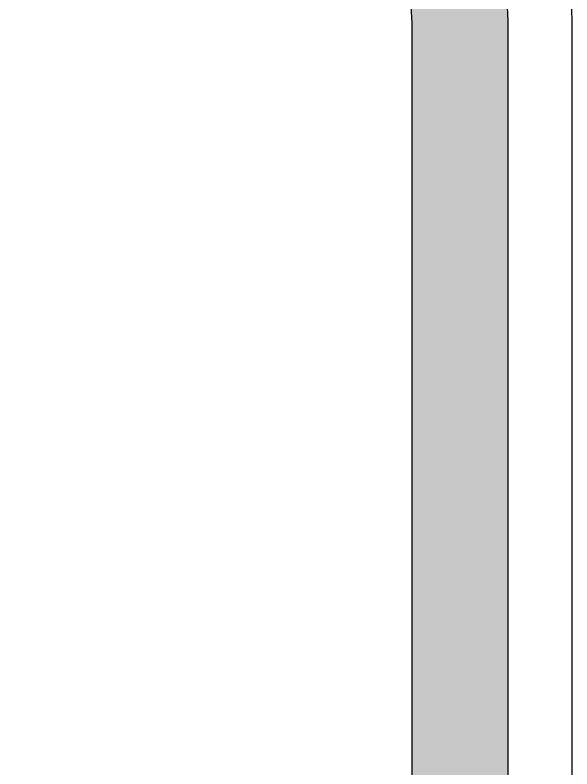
# Model space of a CAD drawing. Extents: x 133 to 273, y 157 to 243.
# Drawn here: x 263.87 to 272.57, y 221.25 to 233.03 of the extents above; entities that cross this region are included whole.
import ezdxf

# ---------------------------------------------------------------- set-up
doc = ezdxf.new("R2010")
doc.units = 0
doc.header["$LTSCALE"] = 0.5
for name, color, linetype in [('L25', 1, 'CONTINUOUS'), ('L35', 3, 'CONTINUOUS'), ('TBLK25', 1, 'CONTINUOUS')]:
    doc.layers.add(name, color=color, linetype=linetype)

msp = doc.modelspace()

# ---------------------------------------------------------------- hatches: boundary and pattern name
at = {"layer": 'TBLK25'}
h = msp.add_hatch(color=256, dxfattribs=at)
edge = h.paths.add_edge_path()
edge.add_line((133.571, 187.712), (133.571, 232.712))
edge.add_arc((142.571, 232.712), 9, 90, 180, ccw=False)
edge.add_line((142.571, 241.712), (262.571, 241.712))
edge.add_arc((262.571, 232.712), 9, 0, 90, ccw=False)
edge.add_line((271.571, 232.712), (271.571, 187.712))
edge.add_arc((262.571, 187.712), 9, -90, 0, ccw=False)
edge.add_line((262.571, 178.712), (142.571, 178.712))
edge.add_arc((142.571, 187.712), 9, 180, 270, ccw=False)
edge = h.paths.add_edge_path(flags=16)
edge.add_line((135.071, 187.712), (135.071, 232.712))
edge.add_arc((142.571, 232.712), 7.5, 90, 180, ccw=False)
edge.add_line((142.571, 240.212), (262.571, 240.212))
edge.add_arc((262.571, 232.712), 7.5, 0, 90, ccw=False)
edge.add_line((270.071, 232.712), (270.071, 187.712))
edge.add_arc((262.571, 187.712), 7.5, -90, 0, ccw=False)
edge.add_line((262.571, 180.212), (142.571, 180.212))
edge.add_arc((142.571, 187.712), 7.5, 180, 270, ccw=False)

# ---------------------------------------------------------------- linework, layer by layer
at = {"layer": 'L25'}
for points in [[(133.571, 187.712), (133.571, 232.712, -0.414214), (142.571, 241.712), (262.571, 241.712, -0.414214), (271.571, 232.712), (271.571, 187.712, -0.414214), (262.571, 178.712), (142.571, 178.712, -0.414214)], [(135.071, 187.712), (135.071, 232.712, -0.414214), (142.571, 240.212), (262.571, 240.212, -0.414214), (270.071, 232.712), (270.071, 187.712, -0.414214), (262.571, 180.212), (142.571, 180.212, -0.414214)]]:
    msp.add_lwpolyline(points, format="xyb", close=True, dxfattribs=at)
at = {"layer": 'L35'}
msp.add_lwpolyline([(132.571, 187.712), (132.571, 232.712, -0.414214), (142.571, 242.712), (262.571, 242.712, -0.414214), (272.571, 232.712), (272.571, 187.712, -0.414214), (262.571, 177.712), (142.571, 177.712, -0.414214)], format="xyb", close=True, dxfattribs=at)

doc.saveas('drawing.dxf')
